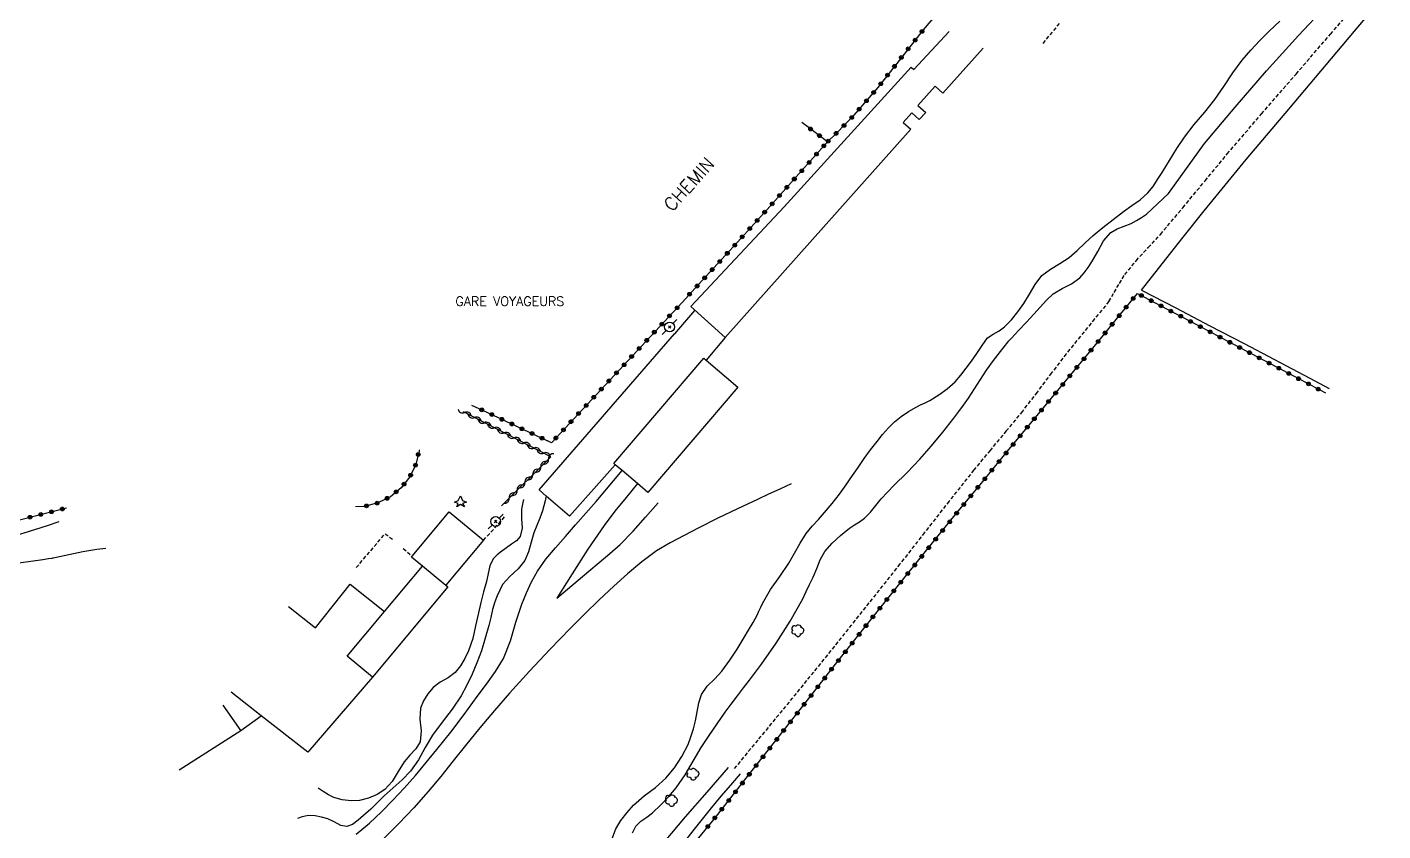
# Model space of a CAD drawing. Header units: millimetres. Extents: x 105000 to 106000, y 137000 to 138000.
# Drawn here: x 105372.5 to 105555.4, y 137303.8 to 137412.2 of the extents above; entities that cross this region are included whole.
import ezdxf
from ezdxf.enums import TextEntityAlignment as Align

# ---------------------------------------------------------------- set-up
doc = ezdxf.new("R2010")
doc.units = ezdxf.units.MM
doc.linetypes.add('DASHED', pattern=[0.75, 0.5, -0.25])
doc.layers.get('0').update_dxf_attribs({"linetype": 'CONTINUOUS'})
for name, color, linetype in [('W0017', 7, 'CONTINUOUS'), ('W0070', 7, 'DASHED'), ('W0071', 7, 'CONTINUOUS'), ('W0104', 1, 'CONTINUOUS'), ('W0112', 1, 'DASHED'), ('W0211', 2, 'CONTINUOUS'), ('W0214', 2, 'CONTINUOUS'), ('W0300', 7, 'CONTINUOUS'), ('W0303', 7, 'CONTINUOUS'), ('W0310', 3, 'CONTINUOUS'), ('W0323', 7, 'CONTINUOUS'), ('W0330', 7, 'CONTINUOUS'), ('W0473', 7, 'CONTINUOUS'), ('W0984', 7, 'CONTINUOUS'), ('W0989', 7, 'CONTINUOUS')]:
    doc.layers.add(name, color=color, linetype=linetype)
doc.styles.get("Standard").update_dxf_attribs({"font": 'romans.shx', "width": 0.85})

# ---------------------------------------------------------------- blocks, each defined once
blk = doc.blocks.new('T473')
for p, q in [((-0.166667, 0.166667), (0.166667, -0.166667)), ((-0.166667, -0.166667), (0.166667, 0.166667)), ((0.500001, 0.500001), (1.000002, 1.000002)), ((-1.000002, -1.000002), (-0.500001, -0.500001))]:
    blk.add_line(p, q)
blk.add_ellipse((0, 0), major_axis=(0.471405, 0.471405), ratio=1, start_param=5.4977871438, end_param=11.780972451)
blk = doc.blocks.new('T303')
for p, q in [((-0.77, 0), (-0.28, 0.21)), ((-0.28, -0.21), (-0.77, 0)), ((-0.28, 0.21), (0, 0.83)), ((0, 0.83), (0.28, 0.21)), ((0.28, 0.21), (0.83, 0)), ((0.83, 0), (0.28, -0.21)), ((-0.49, -0.63), (-0.28, -0.21)), ((0, -0.35), (-0.49, -0.63)), ((0.56, -0.63), (0, -0.35)), ((0.28, -0.21), (0.56, -0.63))]:
    blk.add_line(p, q)
blk = doc.blocks.new('T300')
for p, q in [((-0.8, 0.51), (-0.86, 0.34)), ((-0.86, 0.34), (-0.86, 0.17)), ((-0.86, 0.17), (-0.74, 0.06)), ((-0.69, 0.63), (-0.8, 0.51)), ((-0.8, -0.06), (-0.74, 0.06)), ((-0.74, 0.06), (-0.69, 0.11)), ((-0.57, 0.69), (-0.69, 0.63)), ((-0.46, 0.69), (-0.57, 0.69)), ((-0.29, 0.63), (-0.46, 0.69)), ((-0.29, 0.63), (-0.17, 0.74)), ((-0.23, 0.57), (-0.29, 0.63)), ((-0.17, 0.74), (-0.06, 0.8)), ((-0.06, 0.8), (0.06, 0.8)), ((0.06, 0.8), (0.23, 0.74)), ((0.23, 0.74), (0.34, 0.63)), ((0.34, 0.63), (0.4, 0.51)), ((0.46, 0.46), (0.34, 0.46)), ((0.4, 0.51), (0.4, 0.46)), ((0.57, 0.4), (0.46, 0.46)), ((0.57, 0.4), (0.69, 0.29)), ((0.69, 0.29), (0.74, 0.17)), ((0.74, 0.06), (0.69, -0.17)), ((0.74, 0.17), (0.74, 0.06)), ((-0.8, -0.17), (-0.8, -0.06)), ((-0.8, -0.23), (-0.8, -0.17)), ((-0.74, -0.34), (-0.8, -0.23)), ((-0.69, -0.4), (-0.74, -0.34)), ((-0.51, -0.46), (-0.69, -0.4)), ((-0.4, -0.46), (-0.51, -0.46)), ((-0.4, -0.46), (-0.34, -0.46)), ((-0.34, -0.46), (-0.34, -0.4)), ((-0.34, -0.51), (-0.34, -0.46)), ((-0.29, -0.63), (-0.34, -0.51)), ((-0.17, -0.74), (-0.29, -0.63)), ((-0.06, -0.8), (-0.17, -0.74)), ((0.06, -0.8), (-0.06, -0.8)), ((0.17, -0.74), (0.06, -0.8)), ((0.23, -0.69), (0.17, -0.74)), ((0.29, -0.46), (0.23, -0.46)), ((0.29, -0.63), (0.23, -0.69)), ((0.46, -0.4), (0.29, -0.46)), ((0.34, -0.51), (0.29, -0.63)), ((0.34, -0.51), (0.34, -0.46)), ((0.57, -0.34), (0.46, -0.4)), ((0.63, -0.29), (0.57, -0.34)), ((0.69, -0.17), (0.63, -0.29))]:
    blk.add_line(p, q)
blk = doc.blocks.new('t323o')
at = {"color": 0, "linetype": 'Continuous'}
for radius in [0.25, 0.15]:
    blk.add_circle((0, 0), radius, dxfattribs=at)
blk = doc.blocks.new('t310o')
at = {"color": 0, "linetype": 'Continuous'}
for centre, start, end in [((-0.5, 0.38), 216.8699, 323.1304), ((0.5, -0.37), 36.8699, 143.1303)]:
    blk.add_arc(centre, 0.625, start, end, dxfattribs=at)

msp = doc.modelspace()

# ---------------------------------------------------------------- linework, layer by layer
at = {"layer": 'W0017'}
for points in [[(105416.87, 137303.35), (105418.71, 137304.85), (105420.32, 137306.35), (105421.86, 137307.92), (105423.37, 137309.54), (105424.88, 137311.25), (105426.35, 137313.01), (105427.79, 137314.79), (105429.65, 137317.12), (105431.47, 137319.5), (105433.24, 137321.91), (105434.48, 137323.59), (105435.7, 137325.29), (105436.77, 137327.06), (105437.72, 137329.44), (105438.44, 137331.94), (105439.26, 137334.39), (105439.89, 137335.91), (105440.57, 137337.42), (105441.35, 137338.86), (105442.49, 137340.48), (105443.79, 137342), (105445.12, 137343.51), (105446.49, 137345.09), (105447.89, 137346.66), (105449.28, 137348.23), (105450.46, 137349.62), (105451.62, 137351.01), (105452.78, 137352.41)], [(105475.6, 137350.62), (105474.07, 137349.92), (105472.55, 137349.22), (105471.04, 137348.51), (105468.35, 137347.25), (105465.67, 137345.97), (105463.02, 137344.63), (105461.13, 137343.66), (105459.25, 137342.67), (105457.43, 137341.57), (105455.43, 137340.1), (105453.51, 137338.49), (105451.64, 137336.83), (105449.66, 137334.98), (105447.73, 137333.07), (105445.83, 137331.14), (105443.02, 137328.27), (105440.26, 137325.36), (105437.57, 137322.39), (105435.56, 137320.06), (105433.6, 137317.69), (105431.65, 137315.32), (105429.98, 137313.23), (105428.31, 137311.14), (105426.6, 137309.09), (105424.66, 137306.91), (105422.67, 137304.77), (105420.58, 137302.74)], [(105454.84, 137350.65), (105453.33, 137348.78), (105451.81, 137346.92), (105450.34, 137345.02), (105448.13, 137341.81), (105446.05, 137338.5), (105443.97, 137335.2)], [(105443.97, 137335.2), (105445.4, 137336.42), (105446.84, 137337.64), (105448.28, 137338.86), (105449.7, 137340.03), (105451.13, 137341.2), (105452.51, 137342.42), (105454.27, 137344.23), (105455.95, 137346.14), (105457.63, 137348.04)], [(105376.79, 137345.49), (105375.21, 137344.97), (105373.62, 137344.45), (105372.03, 137343.95), (105370.45, 137343.46), (105368.85, 137342.98), (105367.25, 137342.55), (105365.3, 137342.14), (105363.34, 137341.79), (105361.37, 137341.43), (105359.24, 137341.05), (105357.1, 137340.67), (105355.01, 137340.13), (105353.91, 137339.79), (105352.82, 137339.39), (105351.77, 137338.92), (105351.15, 137338.57), (105350.56, 137338.18), (105349.96, 137337.79)], [(105351.55, 137335.27), (105352.12, 137335.68), (105352.69, 137336.1), (105353.28, 137336.46), (105354.09, 137336.78), (105354.94, 137337.02), (105355.79, 137337.23), (105357.85, 137337.65), (105359.93, 137337.94), (105362.02, 137338.24), (105365.13, 137338.81), (105368.24, 137339.41), (105371.36, 137339.96), (105372.99, 137340.2), (105374.62, 137340.43), (105375.39, 137340.54), (105375.85, 137340.61), (105375.95, 137340.62), (105376.01, 137340.63), (105376.25, 137340.67), (105378.13, 137341.07), (105380, 137341.48), (105381.89, 137341.8), (105383.09, 137341.92)]]:
    msp.add_lwpolyline(points, dxfattribs=at)
at = {"layer": 'W0070'}
for points in [[(105518.46, 137375.23), (105519.17, 137376.45), (105519.87, 137377.67), (105520.62, 137378.85), (105522.12, 137380.73), (105523.77, 137382.5), (105525.41, 137384.28), (105528.44, 137387.88), (105531.43, 137391.51), (105534.43, 137395.13), (105539.05, 137400.54), (105543.71, 137405.92), (105548.36, 137411.3), (105553.79, 137417.57)], [(105511.77, 137412.74), (105509.47, 137409.98)], [(105518.46, 137375.23), (105516.53, 137372.88), (105514.61, 137370.53), (105512.7, 137368.16), (105510.72, 137365.59), (105508.77, 137363), (105506.79, 137360.43), (105504.62, 137357.77), (105502.42, 137355.14), (105500.24, 137352.49), (105496.89, 137348.28), (105493.58, 137344.04), (105490.26, 137339.81), (105486.08, 137334.55), (105481.89, 137329.3), (105477.67, 137324.08), (105474.38, 137320.05), (105471.08, 137316.05), (105467.77, 137312.04)]]:
    msp.add_lwpolyline(points, dxfattribs=at)
at = {"layer": 'W0071'}
for points in [[(105450.61, 137288.83), (105451.67, 137290.28), (105452.73, 137291.73), (105453.81, 137293.16), (105455.16, 137294.84), (105456.54, 137296.48), (105457.93, 137298.13), (105460.23, 137301.08), (105462.54, 137304.03), (105464.88, 137306.94), (105466.16, 137308.46), (105467.44, 137309.96), (105468.73, 137311.47)], [(105467.08, 137312.36), (105464.19, 137309.02), (105461.3, 137305.68), (105458.44, 137302.32)]]:
    msp.add_lwpolyline(points, dxfattribs=at)
at = {"layer": 'W0104'}
for points in [[(105501.51, 137409.43), (105496.07, 137403.34), (105495.01, 137404.3), (105492.68, 137401.69), (105493.74, 137400.74), (105492.88, 137399.77), (105491.85, 137400.68), (105490.7, 137399.4), (105491.75, 137398.46), (105466.7, 137370.38), (105462.03, 137374.54), (105474.63, 137388), (105491.79, 137406.85), (105492.12, 137406.55), (105496.91, 137411.66)], [(105451.86, 137353.2), (105445.66, 137346.28), (105442.55, 137348.98), (105441.59, 137349.81), (105459.86, 137370.88), (105459.87, 137370.87), (105462.61, 137374.03)], [(105466.7, 137370.38), (105464.12, 137367.31)], [(105429.01, 137336.94), (105429.27, 137336.71), (105419.1, 137324.52), (105415.68, 137327.37), (105420.7, 137333.38), (105425.83, 137339.52)], [(105407.77, 137334.07), (105411.4, 137331.19), (105416.07, 137337.07), (105420.7, 137333.38)], [(105419.1, 137324.52), (105410.38, 137314.42), (105404.09, 137319.3), (105404.09, 137319.29), (105401.34, 137317.3)], [(105404.09, 137319.3), (105400.03, 137322.5)], [(105398.88, 137320.77), (105401.34, 137317.3), (105393.01, 137312)]]:
    msp.add_lwpolyline(points, dxfattribs=at)
for points in [[(105463.79, 137367.6), (105464.12, 137367.31), (105468.37, 137363.68), (105456.23, 137349.46), (105454.84, 137350.65), (105452.78, 137352.41), (105451.86, 137353.2), (105451.64, 137353.38)], [(105429.46, 137346.85), (105434.07, 137343), (105429.01, 137336.94), (105428.97, 137336.89), (105425.83, 137339.52), (105424.36, 137340.75), (105424.46, 137340.87)]]:
    msp.add_lwpolyline(points, close=True, dxfattribs=at)
at = {"layer": 'W0112'}
for points in [[(105434.07, 137343), (105436.95, 137346.18)], [(105416.91, 137339.32), (105420.8, 137343.89), (105421.98, 137343.03)], [(105423.24, 137341.9), (105424.46, 137340.87)]]:
    msp.add_lwpolyline(points, dxfattribs=at)
at = {"layer": 'W0211'}
for points in [[(105504.81, 137369.75), (105504.98, 137369.92), (105505.15, 137370.1), (105505.32, 137370.27), (105506.32, 137371.35), (105507.32, 137372.43), (105508.32, 137373.52), (105509.17, 137374.45), (105510.03, 137375.39), (105510.95, 137376.24), (105512.14, 137376.98), (105513.4, 137377.62), (105514.53, 137378.42), (105515.12, 137379.09), (105515.65, 137379.83), (105516.17, 137380.58), (105516.96, 137381.97), (105517.71, 137383.39), (105518.7, 137384.53), (105519.57, 137385.01), (105520.53, 137385.37), (105521.48, 137385.77), (105522.18, 137386.16), (105522.88, 137386.57), (105523.55, 137387.01), (105526.49, 137389.8), (105528.91, 137393.18), (105531.35, 137396.55), (105535.51, 137401.47), (105539.73, 137406.35), (105544.04, 137411.14), (105547.69, 137414.99)], [(105454.16, 137303.52), (105454.64, 137304.45), (105455.3, 137305.1), (105456.09, 137305.64), (105456.86, 137306.22), (105458, 137307.29), (105459.08, 137308.42), (105460.08, 137309.61), (105461.29, 137311.37), (105462.36, 137313.22), (105463.46, 137315.06), (105464.51, 137316.66), (105465.59, 137318.25), (105466.7, 137319.82), (105467.51, 137320.91), (105468.33, 137322), (105469.15, 137323.08), (105469.97, 137324.14), (105470.79, 137325.2), (105471.59, 137326.27), (105473.58, 137329.12), (105475.45, 137332.07), (105477.14, 137335.11), (105477.62, 137336.08), (105478.08, 137337.05), (105478.54, 137338.02), (105479.03, 137339.2), (105479.52, 137340.38), (105480.13, 137341.47), (105481.1, 137342.63), (105482.24, 137343.67), (105483.45, 137344.62), (105484.13, 137345.07), (105484.82, 137345.5), (105485.48, 137345.97), (105486.28, 137346.78), (105486.99, 137347.69), (105487.72, 137348.59), (105489.45, 137350.39), (105491.23, 137352.14), (105492.96, 137353.94), (105494.53, 137355.74), (105496.05, 137357.6), (105497.52, 137359.48), (105498.2, 137360.37), (105498.86, 137361.26), (105499.51, 137362.16), (105500.34, 137363.43), (105501.13, 137364.71), (105501.95, 137365.98), (105502.88, 137367.25), (105503.84, 137368.5), (105504.81, 137369.75)], [(105439.48, 137348.53), (105439.39, 137348.09), (105439.29, 137347.66), (105439.21, 137347.22), (105439.21, 137345.93), (105439.3, 137344.63), (105439.02, 137343.51), (105438.51, 137342.95), (105437.84, 137342.47), (105437.17, 137341.99), (105436.54, 137341.52), (105435.91, 137341.05), (105435.38, 137340.5), (105434.94, 137339.58), (105434.69, 137338.52), (105434.46, 137337.46), (105434.08, 137336.05), (105433.73, 137334.63), (105433.38, 137333.21), (105433.01, 137331.47), (105432.64, 137329.74), (105432.07, 137328.09), (105431.56, 137327.05), (105430.96, 137326.05), (105430.24, 137325.15), (105429.29, 137324.45), (105428.21, 137323.86), (105427.26, 137323.14), (105426.57, 137322.3), (105425.99, 137321.35), (105425.56, 137320.36), (105425.46, 137318.86), (105425.66, 137317.28), (105425.51, 137315.82), (105424.93, 137314.87), (105424.15, 137313.99), (105423.38, 137313.1), (105422.57, 137311.79), (105421.77, 137310.45), (105420.78, 137309.36), (105419.74, 137308.69), (105418.57, 137308.19), (105417.36, 137307.91), (105416.2, 137307.86), (105415.02, 137308), (105413.89, 137308.31), (105413.16, 137308.67), (105412.46, 137309.11), (105411.77, 137309.56)]]:
    msp.add_lwpolyline(points, dxfattribs=at)
at = {"layer": 'W0214'}
for points in [[(105502.09, 137370.33), (105502.86, 137370.8), (105503.64, 137371.27), (105504.37, 137371.8), (105505.32, 137372.76), (105506.16, 137373.84), (105506.96, 137374.95), (105507.76, 137376.23), (105508.51, 137377.54), (105509.41, 137378.72), (105510.56, 137379.6), (105511.85, 137380.35), (105513.09, 137381.16), (105514.19, 137382.11), (105515.24, 137383.13), (105516.32, 137384.11), (105517.66, 137385.23), (105519.04, 137386.3), (105520.42, 137387.37), (105521.56, 137388.17), (105522.7, 137388.96), (105523.73, 137389.87), (105524.43, 137390.74), (105525.04, 137391.69), (105525.65, 137392.65), (105526.65, 137394.24), (105527.61, 137395.85), (105528.64, 137397.42), (105529.98, 137399.13), (105531.39, 137400.77), (105532.76, 137402.46), (105533.99, 137404.24), (105535.18, 137406.07), (105536.46, 137407.81), (105537.62, 137409.15), (105538.83, 137410.44), (105540.07, 137411.71), (105541.51, 137413.04)], [(105451.4, 137302.64), (105451.91, 137304.07), (105452.61, 137305.2), (105453.44, 137306.26), (105454.33, 137307.27), (105455.75, 137308.52), (105457.29, 137309.66), (105458.69, 137310.92), (105459.84, 137312.32), (105460.85, 137313.83), (105461.68, 137315.43), (105462.07, 137316.48), (105462.39, 137317.56), (105462.68, 137318.65), (105462.91, 137319.86), (105463.12, 137321.07), (105463.49, 137322.2), (105464.27, 137323.32), (105465.27, 137324.32), (105466.23, 137325.35), (105467.3, 137326.82), (105468.29, 137328.33), (105469.25, 137329.87), (105469.85, 137330.87), (105470.44, 137331.89), (105470.99, 137332.92), (105471.24, 137333.44), (105471.48, 137333.97), (105471.73, 137334.49), (105472.82, 137336.35), (105474.04, 137338.14), (105475.25, 137339.94), (105476.02, 137341.28), (105476.79, 137342.62), (105477.63, 137343.91), (105478.42, 137344.89), (105479.26, 137345.82), (105480.1, 137346.77), (105481.1, 137347.99), (105482.09, 137349.24), (105483.03, 137350.51), (105483.57, 137351.28), (105484.09, 137352.06), (105484.62, 137352.84), (105485.45, 137354.02), (105486.3, 137355.2), (105487.18, 137356.35), (105487.93, 137357.26), (105488.7, 137358.16), (105489.53, 137358.99), (105490.45, 137359.72), (105491.44, 137360.37), (105492.46, 137360.97), (105493.06, 137361.28), (105493.68, 137361.56), (105494.28, 137361.87), (105495.5, 137362.62), (105496.65, 137363.46), (105497.72, 137364.4), (105498.5, 137365.28), (105499.21, 137366.22), (105499.9, 137367.17), (105500.65, 137368.21), (105501.37, 137369.27), (105502.09, 137370.33)], [(105442.55, 137348.98), (105442.39, 137348.31), (105442.23, 137347.65), (105442.04, 137346.99), (105441.67, 137345.98), (105441.25, 137344.99), (105440.85, 137344), (105440.49, 137342.73), (105440.16, 137341.45), (105439.67, 137340.26), (105438.74, 137339.14), (105437.61, 137338.14), (105436.65, 137337.02), (105436.26, 137336.27), (105435.91, 137335.49), (105435.61, 137334.69), (105435.29, 137333.65), (105435.04, 137332.59), (105434.77, 137331.52), (105434.3, 137329.82), (105433.79, 137328.11), (105433.19, 137326.45), (105432.55, 137324.94), (105431.84, 137323.46), (105431.06, 137322.02), (105429.84, 137320.2), (105428.49, 137318.47), (105427.19, 137316.7), (105426.22, 137315.06), (105425.29, 137313.4), (105424.22, 137311.85), (105423.12, 137310.69), (105421.9, 137309.61), (105420.69, 137308.54), (105419.77, 137307.62), (105418.86, 137306.71), (105417.89, 137305.86), (105417.16, 137305.25), (105416.41, 137304.67), (105415.63, 137304.37), (105414.8, 137304.54), (105413.93, 137305), (105413.05, 137305.4), (105412.22, 137305.64), (105411.36, 137305.84), (105410.52, 137305.88), (105410, 137305.79), (105409.49, 137305.63), (105408.98, 137305.47)]]:
    msp.add_lwpolyline(points, dxfattribs=at)
at = {"layer": 'W0310'}
msp.add_lwpolyline([(105436.48, 137347.64), (105443.16, 137354.28), (105431.39, 137360.32)], dxfattribs=at)
at = {"layer": 'W0323'}
for points in [[(105510.72, 137435.43), (105510.59, 137435.17), (105509, 137432.19), (105507.92, 137430.24), (105506.82, 137428.31), (105505.73, 137426.38), (105501.6, 137421.55), (105497.48, 137416.72), (105493.39, 137411.86), (105490.32, 137407.99), (105487.28, 137404.09), (105484.05, 137400.36), (105482.88, 137399.15), (105481.69, 137397.96), (105480.5, 137396.77), (105477.9, 137398.73), (105477.01, 137399.4)], [(105480.5, 137396.77), (105476.63, 137392.44), (105472.75, 137388.11), (105468.86, 137383.79), (105466.2, 137380.89), (105463.53, 137378), (105460.87, 137375.11)], [(105460.87, 137375.11), (105443.24, 137356.16), (105442.69, 137356.44)], [(105461.29, 137300.61), (105465.36, 137305.61), (105469.35, 137310.68), (105473.33, 137315.76), (105477.46, 137321.02), (105481.58, 137326.29), (105485.73, 137331.54), (105489.71, 137336.51), (105493.71, 137341.47), (105497.72, 137346.42), (105501.25, 137350.72), (105504.79, 137355.03), (105508.33, 137359.32), (105510.7, 137362.18), (105513.06, 137365.03), (105515.43, 137367.89), (105517.72, 137370.7), (105520.01, 137373.51), (105522.3, 137376.32), (105526.33, 137374.19), (105530.36, 137372.06), (105534.4, 137369.92), (105544.31, 137364.68), (105547.69, 137362.9)], [(105432.47, 137361.25), (105434.51, 137360.29), (105442.69, 137356.44)], [(105425.39, 137355.2), (105425.39, 137355.07), (105424.95, 137353.24), (105424.13, 137351.55), (105422.96, 137350.08), (105421.51, 137348.89), (105419.83, 137348.05), (105418.01, 137347.58), (105416.78, 137347.54)], [(105365.61, 137344.27), (105377.8, 137347.38)]]:
    msp.add_lwpolyline(points, dxfattribs=at)
at = {"layer": 'W0330'}
for points in [[(105522.86, 137376.75), (105525.67, 137380.33), (105528.48, 137383.91), (105531.32, 137387.47), (105536.99, 137394.37), (105542.75, 137401.2), (105548.51, 137408.02), (105555.43, 137416.29)], [(105522.86, 137376.75), (105527.48, 137374.35), (105532.1, 137371.95), (105536.72, 137369.54), (105545.56, 137364.89), (105548.19, 137363.49)]]:
    msp.add_lwpolyline(points, dxfattribs=at)

# ---------------------------------------------------------------- block references
at = {"layer": 'W0300', "rotation": 359.9999899820874}
for p in [(105476.52, 137330.79), (105462.37, 137311.44), (105459.47, 137307.88)]:
    msp.add_blockref('T300', p, dxfattribs=at)
at = {"layer": 'W0303', "rotation": 359.9999899820874}
msp.add_blockref('T303', (105430.95, 137348.17), dxfattribs=at)
at = {"layer": 'W0310'}
for p, rotation in [((105431.53, 137360.25), 152.8160072814705), ((105432.86, 137359.57), 152.8160072814705), ((105434.2, 137358.88), 152.8160072814705), ((105435.53, 137358.2), 152.8160072814705), ((105436.86, 137357.51), 152.8160072814705), ((105438.2, 137356.82), 152.8160072814705), ((105439.53, 137356.14), 152.8160072814705), ((105440.87, 137355.45), 152.8160072814705), ((105442.2, 137354.77), 152.8160072814705), ((105442.86, 137353.98), 44.78927564843313), ((105441.8, 137352.92), 44.78927564843313), ((105439.67, 137350.81), 44.78927564843313), ((105440.73, 137351.87), 44.78927564843313), ((105437.54, 137348.7), 44.78927564843313), ((105438.6, 137349.75), 44.78927564843313)]:
    msp.add_blockref('t310o', p, dxfattribs=dict(at, rotation=rotation))
at = {"layer": 'W0323'}
for p, rotation in [((105493.24, 137411.67), 231.6260802042672), ((105491.38, 137409.32), 231.6260802042672), ((105492.31, 137410.5), 231.6260802042672), ((105490.45, 137408.15), 231.6260802042672), ((105488.6, 137405.78), 231.9969881123361), ((105489.52, 137406.96), 231.9969881123361), ((105487.68, 137404.6), 231.9969881123361), ((105485.74, 137402.31), 229.1821205076442), ((105486.72, 137403.44), 229.1821205076442), ((105483.76, 137400.06), 225.8917848762351), ((105484.76, 137401.17), 229.1821205076442), ((105478.21, 137398.5), 143.0176130854969), ((105482.72, 137398.98), 224.9277481092529), ((105479.41, 137397.6), 143.0176130854969), ((105480.59, 137396.86), 224.9277481096029), ((105481.65, 137397.92), 224.9277481096029), ((105479.01, 137395.11), 228.1871765752592), ((105480.01, 137396.22), 228.1871765752592), ((105477.01, 137392.87), 228.1871765752592), ((105478.01, 137393.99), 228.1871765752592), ((105476.01, 137391.75), 228.2010958871806), ((105474.01, 137389.52), 228.2010958871806), ((105475.01, 137390.63), 228.2010958871806), ((105472.01, 137387.28), 227.9080059693428), ((105473.01, 137388.4), 228.2010958871806), ((105471, 137386.17), 227.9080059693428), ((105468.99, 137383.94), 227.9080059693428), ((105470, 137385.06), 227.9080059693428), ((105466.97, 137381.73), 227.5146135586924), ((105467.98, 137382.84), 227.5146135586924), ((105465.95, 137380.62), 227.3177761428709), ((105463.92, 137378.42), 227.3177761428709), ((105464.93, 137379.52), 227.3177761428709), ((105462.9, 137377.32), 227.3186094152943), ((105461.88, 137376.21), 227.3186094152943), ((105520.79, 137374.47), 50.83178680036161), ((105521.74, 137375.64), 50.83178680036161), ((105522.84, 137376.04), 332.1144854326092), ((105524.17, 137375.34), 332.1144854326092), ((105525.49, 137374.63), 332.1144854326092), ((105459.17, 137373.28), 227.0636224206889), ((105460.19, 137374.38), 227.0636224206889), ((105519.85, 137373.31), 50.84176558283235), ((105526.82, 137373.93), 332.109258402726), ((105528.15, 137373.23), 332.109258402726), ((105457.12, 137371.09), 227.0636224206889), ((105458.14, 137372.18), 227.0636224206889), ((105517.95, 137370.98), 50.84176558283235), ((105518.9, 137372.15), 50.84176558283235), ((105529.47, 137372.53), 332.109258402726), ((105530.8, 137371.83), 332.1314643685764), ((105532.12, 137371.13), 332.1314643685764), ((105456.1, 137369.99), 227.0636224206889), ((105517, 137369.82), 50.70836935418107), ((105533.45, 137370.43), 332.1314643685764), ((105534.78, 137369.72), 332.1191912893753), ((105536.1, 137369.02), 332.1191912893753), ((105454.06, 137367.79), 227.0636224206889), ((105455.08, 137368.89), 227.0636224206889), ((105515.1, 137367.5), 50.46932629593986), ((105516.05, 137368.66), 50.70836935418107), ((105537.43, 137368.32), 332.1191912893753), ((105538.75, 137367.62), 332.1191912893753), ((105452.01, 137365.6), 227.0636224206889), ((105453.04, 137366.69), 227.0636224206889), ((105514.15, 137366.34), 50.46932629593986), ((105540.08, 137366.92), 332.1191912893753), ((105541.4, 137366.22), 332.1191912893753), ((105542.73, 137365.52), 332.1191912893753), ((105450.99, 137364.5), 227.0636224206889), ((105512.23, 137364.03), 50.30518729307956), ((105513.19, 137365.19), 50.46932629593986), ((105544.06, 137364.81), 332.1191912893753), ((105545.38, 137364.11), 332.1603457369187), ((105448.95, 137362.3), 227.0636224206889), ((105449.97, 137363.4), 227.0636224206889), ((105510.32, 137361.72), 50.37043706492554), ((105511.28, 137362.88), 50.30518729307956), ((105546.71, 137363.41), 332.1603457369187), ((105433.83, 137360.61), 334.8012376478437), ((105435.19, 137359.97), 334.7985389931709), ((105446.9, 137360.11), 227.0636224206889), ((105447.93, 137361.2), 227.0636224206889), ((105509.36, 137360.57), 50.37043706492554), ((105436.55, 137359.33), 334.7985389931709), ((105437.9, 137358.7), 334.7985389931709), ((105439.26, 137358.06), 334.7985389931709), ((105445.88, 137359.01), 227.0636224206889), ((105507.45, 137358.26), 50.50931734410716), ((105508.4, 137359.41), 50.37043706492554), ((105440.62, 137357.42), 334.7985389931709), ((105441.97, 137356.78), 334.7985389931709), ((105443.84, 137356.81), 227.0636224206889), ((105444.86, 137357.91), 227.0636224206889), ((105506.5, 137357.1), 50.50931734410716), ((105425.27, 137354.58), 256.4592032983356), ((105504.59, 137354.78), 50.58173467908175), ((105505.54, 137355.94), 50.50931734410716), ((105424.89, 137353.13), 244.0621502939338), ((105502.68, 137352.47), 50.58173467908175), ((105503.64, 137353.62), 50.58173467908175), ((105424.24, 137351.78), 244.0621502939338), ((105501.73, 137351.31), 50.58173467908175), ((105422.29, 137349.53), 219.2314608189862), ((105423.35, 137350.58), 231.6115982949279), ((105499.83, 137348.99), 50.57520056994925), ((105500.78, 137350.15), 50.57520056994925), ((105377.24, 137347.23), 14.29915244308016), ((105418.27, 137347.65), 194.3912405281698), ((105419.72, 137348.02), 194.3912405281698), ((105421.07, 137348.67), 206.8103693809028), ((105498.87, 137347.83), 50.57520056994925), ((105372.88, 137346.12), 14.29915244308016), ((105374.33, 137346.49), 14.29915244308016), ((105375.79, 137346.86), 14.29915244308016), ((105496.98, 137345.51), 51.06626642961542), ((105497.92, 137346.67), 50.57520056994925), ((105496.03, 137344.34), 51.06626642961542), ((105494.15, 137342.01), 51.06626642961542), ((105495.09, 137343.17), 51.06626642961542), ((105492.26, 137339.67), 51.07191821405542), ((105493.21, 137340.84), 51.07191821405542), ((105491.32, 137338.51), 51.07191821405542), ((105489.44, 137336.17), 51.29664432081821), ((105490.38, 137337.34), 51.07191821405542), ((105488.5, 137335), 51.29664432081821), ((105486.62, 137332.66), 51.29664432081821), ((105487.56, 137333.83), 51.29664432081821), ((105485.69, 137331.49), 51.7254036208259), ((105483.83, 137329.13), 51.7254036208259), ((105484.76, 137330.31), 51.7254036208259), ((105482.9, 137327.96), 51.7254036208259), ((105481.04, 137325.6), 51.97553702671585), ((105481.97, 137326.78), 51.7254036208259), ((105479.2, 137323.24), 51.97553702671585), ((105480.12, 137324.42), 51.97553702671585), ((105478.27, 137322.05), 51.97553702671585), ((105476.42, 137319.69), 51.85912714369785), ((105477.35, 137320.87), 51.85912714369785), ((105475.49, 137318.51), 51.85912714369785), ((105473.64, 137316.15), 51.85912714369785), ((105474.57, 137317.33), 51.85912714369785), ((105472.72, 137314.97), 51.89214911577249), ((105470.86, 137312.61), 51.89214911577249), ((105471.79, 137313.79), 51.89214911577249), ((105469.94, 137311.43), 51.89214911577249), ((105468.08, 137309.07), 51.78541131171952), ((105469.01, 137310.25), 51.78541131171952), ((105466.23, 137306.72), 51.78541131171952), ((105467.16, 137307.9), 51.78541131171952), ((105465.3, 137305.54), 50.86995077307927), ((105464.35, 137304.38), 50.86995077307927)]:
    msp.add_blockref('t323o', p, dxfattribs=dict(at, rotation=rotation))
at = {"layer": 'W0473', "rotation": 359.9999899820874}
for p in [(105459.18, 137371.79), (105435.72, 137345.54)]:
    msp.add_blockref('T473', p, dxfattribs=at)

# ---------------------------------------------------------------- texts
at = {"layer": 'W0984'}
msp.add_text('GARE VOYAGEURS', height=1.25, dxfattribs=at).set_placement((105437.63, 137375.26), align=Align.MIDDLE_CENTER)
at = {"layer": 'W0989'}
msp.add_text('CHEMIN', height=1.75, rotation=47.8116, dxfattribs=at).set_placement((105459.52, 137387.25))

doc.saveas('drawing.dxf')
